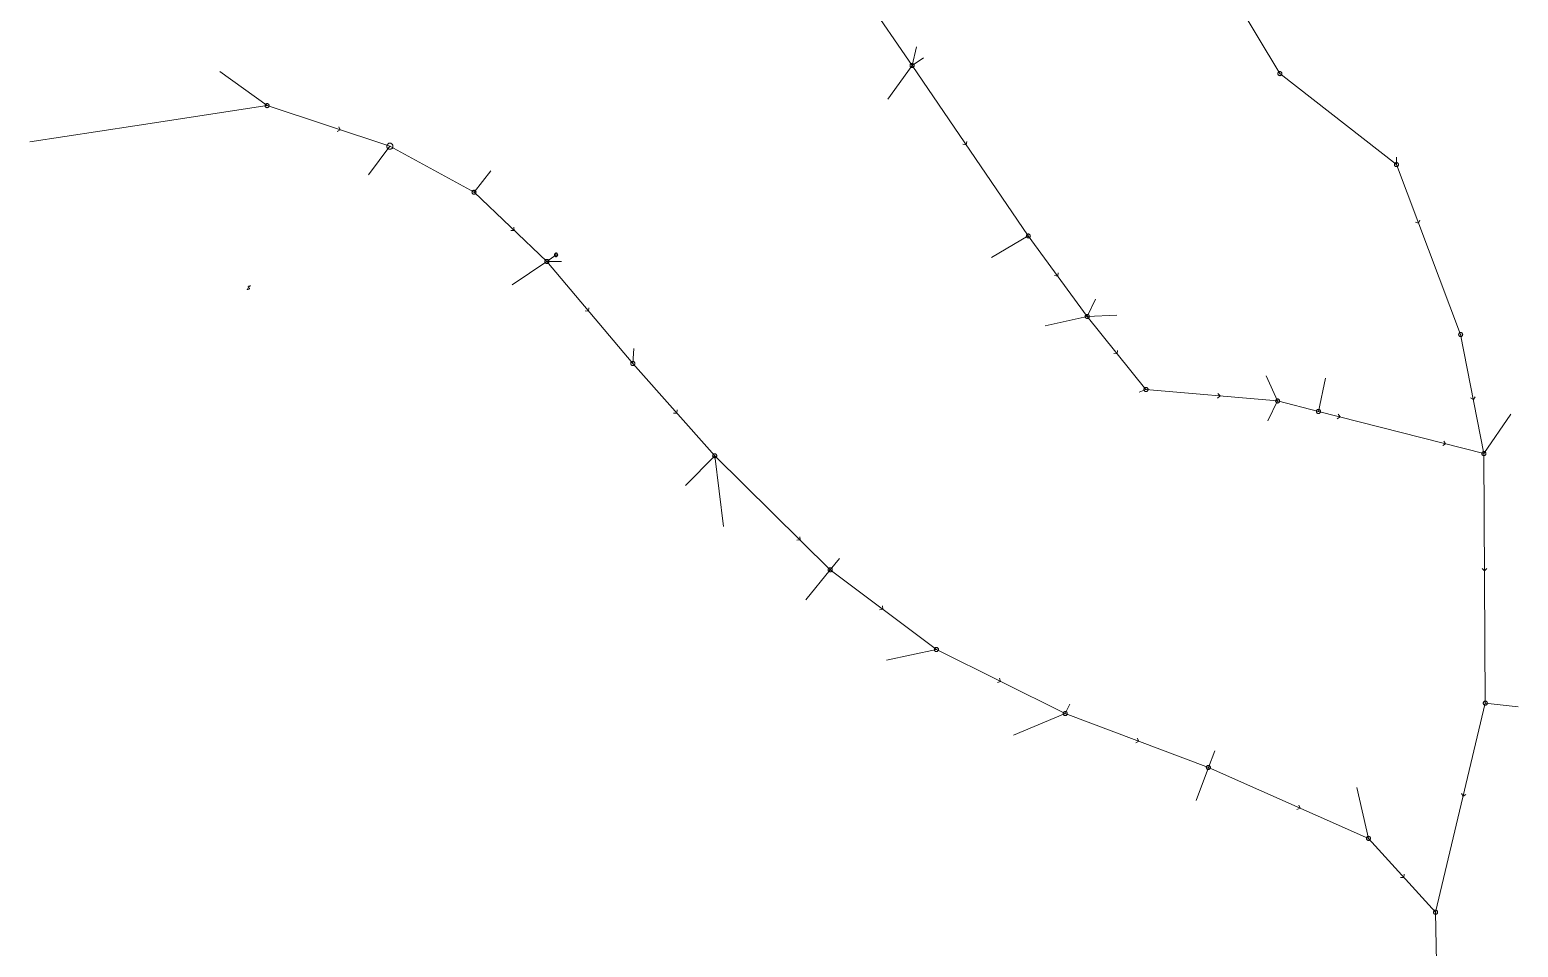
# Model space of a CAD drawing. Header units: metres. Extents: x 25504150 to 25508618, y 6694193 to 6702753.
# Drawn here: x 25504955.2 to 25505291.6, y 6699956.9 to 6700164.1 of the extents above; entities that cross this region are included whole.
import ezdxf

# ---------------------------------------------------------------- set-up
doc = ezdxf.new("R2010")
doc.units = ezdxf.units.M
for name, pattern in [('Sewer_node', [0]), ('Viemariputket', [0]), ('Viemarivarusteet', [0])]:
    doc.linetypes.add(name, pattern=pattern)
for name, color, linetype, lineweight in [('Sewer_node', 7, 'Sewer_node', 0), ('Viemariputket', 7, 'Viemariputket', 0), ('Viemarivarusteet', 7, 'Viemarivarusteet', 0)]:
    doc.layers.add(name, color=color, linetype=linetype, lineweight=lineweight)

msp = doc.modelspace()

# ---------------------------------------------------------------- linework, layer by layer
at = {"layer": 'Sewer_node', "color": 46, "linetype": 'Continuous', "true_color": 0x7f5f00, "flags": 128}
for points, elevation in [([(25505155.04, 6700156.08), (25505155.03, 6700156.15), (25505155.02, 6700156.22), (25505154.99, 6700156.29), (25505154.95, 6700156.35), (25505154.91, 6700156.41), (25505154.85, 6700156.45), (25505154.79, 6700156.49), (25505154.72, 6700156.52), (25505154.65, 6700156.53), (25505154.58, 6700156.54), (25505154.51, 6700156.53), (25505154.44, 6700156.52), (25505154.37, 6700156.49), (25505154.31, 6700156.45), (25505154.25, 6700156.41), (25505154.21, 6700156.35), (25505154.17, 6700156.29), (25505154.14, 6700156.22), (25505154.13, 6700156.15), (25505154.12, 6700156.08), (25505154.13, 6700156.01), (25505154.14, 6700155.94), (25505154.17, 6700155.87), (25505154.21, 6700155.81), (25505154.25, 6700155.75), (25505154.31, 6700155.71), (25505154.37, 6700155.67), (25505154.44, 6700155.64), (25505154.51, 6700155.63), (25505154.58, 6700155.62), (25505154.65, 6700155.63), (25505154.72, 6700155.64), (25505154.79, 6700155.67), (25505154.85, 6700155.71), (25505154.91, 6700155.75), (25505154.95, 6700155.81), (25505154.99, 6700155.87), (25505155.02, 6700155.94), (25505155.03, 6700156.01)], 55.94), ([(25505238.16, 6700154.24), (25505238.15, 6700154.31), (25505238.14, 6700154.38), (25505238.11, 6700154.45), (25505238.07, 6700154.51), (25505238.03, 6700154.57), (25505237.97, 6700154.61), (25505237.91, 6700154.65), (25505237.84, 6700154.68), (25505237.77, 6700154.69), (25505237.7, 6700154.7), (25505237.63, 6700154.69), (25505237.56, 6700154.68), (25505237.49, 6700154.65), (25505237.43, 6700154.61), (25505237.37, 6700154.57), (25505237.33, 6700154.51), (25505237.29, 6700154.45), (25505237.26, 6700154.38), (25505237.25, 6700154.31), (25505237.24, 6700154.24), (25505237.25, 6700154.17), (25505237.26, 6700154.1), (25505237.29, 6700154.03), (25505237.33, 6700153.97), (25505237.37, 6700153.91), (25505237.43, 6700153.87), (25505237.49, 6700153.83), (25505237.56, 6700153.8), (25505237.63, 6700153.79), (25505237.7, 6700153.78), (25505237.77, 6700153.79), (25505237.84, 6700153.8), (25505237.91, 6700153.83), (25505237.97, 6700153.87), (25505238.03, 6700153.91), (25505238.07, 6700153.97), (25505238.11, 6700154.03), (25505238.14, 6700154.1), (25505238.15, 6700154.17)], 53.1), ([(25505009.28, 6700147.01), (25505009.27, 6700147.08), (25505009.26, 6700147.15), (25505009.23, 6700147.22), (25505009.19, 6700147.28), (25505009.15, 6700147.34), (25505009.09, 6700147.38), (25505009.03, 6700147.42), (25505008.96, 6700147.45), (25505008.89, 6700147.46), (25505008.82, 6700147.47), (25505008.75, 6700147.46), (25505008.68, 6700147.45), (25505008.61, 6700147.42), (25505008.55, 6700147.38), (25505008.49, 6700147.34), (25505008.45, 6700147.28), (25505008.41, 6700147.22), (25505008.38, 6700147.15), (25505008.37, 6700147.08), (25505008.36, 6700147.01), (25505008.37, 6700146.94), (25505008.38, 6700146.87), (25505008.41, 6700146.8), (25505008.45, 6700146.74), (25505008.49, 6700146.68), (25505008.55, 6700146.64), (25505008.61, 6700146.6), (25505008.68, 6700146.57), (25505008.75, 6700146.56), (25505008.82, 6700146.55), (25505008.89, 6700146.56), (25505008.96, 6700146.57), (25505009.03, 6700146.6), (25505009.09, 6700146.64), (25505009.15, 6700146.68), (25505009.19, 6700146.74), (25505009.23, 6700146.8), (25505009.26, 6700146.87), (25505009.27, 6700146.94)], 55.61), ([(25505037.25, 6700137.85), (25505037.24, 6700137.96), (25505037.22, 6700138.07), (25505037.17, 6700138.17), (25505037.12, 6700138.26), (25505037.04, 6700138.34), (25505036.96, 6700138.42), (25505036.87, 6700138.47), (25505036.77, 6700138.52), (25505036.66, 6700138.54), (25505036.55, 6700138.55), (25505036.44, 6700138.54), (25505036.33, 6700138.52), (25505036.23, 6700138.47), (25505036.14, 6700138.42), (25505036.06, 6700138.34), (25505035.98, 6700138.26), (25505035.93, 6700138.17), (25505035.88, 6700138.07), (25505035.86, 6700137.96), (25505035.85, 6700137.85), (25505035.86, 6700137.74), (25505035.88, 6700137.63), (25505035.93, 6700137.53), (25505035.98, 6700137.44), (25505036.06, 6700137.36), (25505036.14, 6700137.28), (25505036.23, 6700137.23), (25505036.33, 6700137.18), (25505036.44, 6700137.16), (25505036.55, 6700137.15), (25505036.66, 6700137.16), (25505036.77, 6700137.18), (25505036.87, 6700137.23), (25505036.96, 6700137.28), (25505037.04, 6700137.36), (25505037.12, 6700137.44), (25505037.17, 6700137.53), (25505037.22, 6700137.63), (25505037.24, 6700137.74)], 55.61), ([(25505264.48, 6700133.69), (25505264.47, 6700133.76), (25505264.46, 6700133.83), (25505264.43, 6700133.9), (25505264.39, 6700133.96), (25505264.35, 6700134.02), (25505264.29, 6700134.06), (25505264.23, 6700134.1), (25505264.16, 6700134.13), (25505264.09, 6700134.14), (25505264.02, 6700134.15), (25505263.95, 6700134.14), (25505263.88, 6700134.13), (25505263.81, 6700134.1), (25505263.75, 6700134.06), (25505263.69, 6700134.02), (25505263.65, 6700133.96), (25505263.61, 6700133.9), (25505263.58, 6700133.83), (25505263.57, 6700133.76), (25505263.56, 6700133.69), (25505263.57, 6700133.62), (25505263.58, 6700133.55), (25505263.61, 6700133.48), (25505263.65, 6700133.42), (25505263.69, 6700133.36), (25505263.75, 6700133.32), (25505263.81, 6700133.28), (25505263.88, 6700133.25), (25505263.95, 6700133.24), (25505264.02, 6700133.23), (25505264.09, 6700133.24), (25505264.16, 6700133.25), (25505264.23, 6700133.28), (25505264.29, 6700133.32), (25505264.35, 6700133.36), (25505264.39, 6700133.42), (25505264.43, 6700133.48), (25505264.46, 6700133.55), (25505264.47, 6700133.62)], 51.54), ([(25505056.03, 6700127.44), (25505056.02, 6700127.51), (25505056.01, 6700127.58), (25505055.98, 6700127.65), (25505055.94, 6700127.71), (25505055.9, 6700127.77), (25505055.84, 6700127.81), (25505055.78, 6700127.85), (25505055.71, 6700127.88), (25505055.64, 6700127.89), (25505055.57, 6700127.9), (25505055.5, 6700127.89), (25505055.43, 6700127.88), (25505055.36, 6700127.85), (25505055.3, 6700127.81), (25505055.24, 6700127.77), (25505055.2, 6700127.71), (25505055.16, 6700127.65), (25505055.13, 6700127.58), (25505055.12, 6700127.51), (25505055.11, 6700127.44), (25505055.12, 6700127.37), (25505055.13, 6700127.3), (25505055.16, 6700127.23), (25505055.2, 6700127.17), (25505055.24, 6700127.11), (25505055.3, 6700127.07), (25505055.36, 6700127.03), (25505055.43, 6700127), (25505055.5, 6700126.99), (25505055.57, 6700126.98), (25505055.64, 6700126.99), (25505055.71, 6700127), (25505055.78, 6700127.03), (25505055.84, 6700127.07), (25505055.9, 6700127.11), (25505055.94, 6700127.17), (25505055.98, 6700127.23), (25505056.01, 6700127.3), (25505056.02, 6700127.37)], 55.52), ([(25505181.3, 6700117.57), (25505181.29, 6700117.64), (25505181.28, 6700117.71), (25505181.25, 6700117.78), (25505181.21, 6700117.84), (25505181.17, 6700117.9), (25505181.11, 6700117.94), (25505181.05, 6700117.98), (25505180.98, 6700118.01), (25505180.91, 6700118.02), (25505180.84, 6700118.03), (25505180.77, 6700118.02), (25505180.7, 6700118.01), (25505180.63, 6700117.98), (25505180.57, 6700117.94), (25505180.51, 6700117.9), (25505180.47, 6700117.84), (25505180.43, 6700117.78), (25505180.4, 6700117.71), (25505180.39, 6700117.64), (25505180.38, 6700117.57), (25505180.39, 6700117.5), (25505180.4, 6700117.43), (25505180.43, 6700117.36), (25505180.47, 6700117.3), (25505180.51, 6700117.24), (25505180.57, 6700117.2), (25505180.63, 6700117.16), (25505180.7, 6700117.13), (25505180.77, 6700117.12), (25505180.84, 6700117.11), (25505180.91, 6700117.12), (25505180.98, 6700117.13), (25505181.05, 6700117.16), (25505181.11, 6700117.2), (25505181.17, 6700117.24), (25505181.21, 6700117.3), (25505181.25, 6700117.36), (25505181.28, 6700117.43), (25505181.29, 6700117.5)], 54.6), ([(25505072.49, 6700111.82), (25505072.48, 6700111.89), (25505072.47, 6700111.96), (25505072.44, 6700112.03), (25505072.4, 6700112.09), (25505072.36, 6700112.15), (25505072.3, 6700112.19), (25505072.24, 6700112.23), (25505072.17, 6700112.26), (25505072.1, 6700112.27), (25505072.03, 6700112.28), (25505071.96, 6700112.27), (25505071.89, 6700112.26), (25505071.82, 6700112.23), (25505071.76, 6700112.19), (25505071.7, 6700112.15), (25505071.66, 6700112.09), (25505071.62, 6700112.03), (25505071.59, 6700111.96), (25505071.58, 6700111.89), (25505071.57, 6700111.82), (25505071.58, 6700111.75), (25505071.59, 6700111.68), (25505071.62, 6700111.61), (25505071.66, 6700111.55), (25505071.7, 6700111.49), (25505071.76, 6700111.45), (25505071.82, 6700111.41), (25505071.89, 6700111.38), (25505071.96, 6700111.37), (25505072.03, 6700111.36), (25505072.1, 6700111.37), (25505072.17, 6700111.38), (25505072.24, 6700111.41), (25505072.3, 6700111.45), (25505072.36, 6700111.49), (25505072.4, 6700111.55), (25505072.44, 6700111.61), (25505072.47, 6700111.68), (25505072.48, 6700111.75)], 55.48), ([(25505194.62, 6700099.39), (25505194.61, 6700099.46), (25505194.6, 6700099.53), (25505194.57, 6700099.6), (25505194.53, 6700099.66), (25505194.49, 6700099.72), (25505194.43, 6700099.76), (25505194.37, 6700099.8), (25505194.3, 6700099.83), (25505194.23, 6700099.84), (25505194.16, 6700099.85), (25505194.09, 6700099.84), (25505194.02, 6700099.83), (25505193.95, 6700099.8), (25505193.89, 6700099.76), (25505193.83, 6700099.72), (25505193.79, 6700099.66), (25505193.75, 6700099.6), (25505193.72, 6700099.53), (25505193.71, 6700099.46), (25505193.7, 6700099.39), (25505193.71, 6700099.32), (25505193.72, 6700099.25), (25505193.75, 6700099.18), (25505193.79, 6700099.12), (25505193.83, 6700099.06), (25505193.89, 6700099.02), (25505193.95, 6700098.98), (25505194.02, 6700098.95), (25505194.09, 6700098.94), (25505194.16, 6700098.93), (25505194.23, 6700098.94), (25505194.3, 6700098.95), (25505194.37, 6700098.98), (25505194.43, 6700099.02), (25505194.49, 6700099.06), (25505194.53, 6700099.12), (25505194.57, 6700099.18), (25505194.6, 6700099.25), (25505194.61, 6700099.32)], 53.62), ([(25505279, 6700095.3), (25505278.99, 6700095.37), (25505278.98, 6700095.44), (25505278.95, 6700095.51), (25505278.91, 6700095.57), (25505278.87, 6700095.63), (25505278.81, 6700095.67), (25505278.75, 6700095.71), (25505278.68, 6700095.74), (25505278.61, 6700095.75), (25505278.54, 6700095.76), (25505278.47, 6700095.75), (25505278.4, 6700095.74), (25505278.33, 6700095.71), (25505278.27, 6700095.67), (25505278.21, 6700095.63), (25505278.17, 6700095.57), (25505278.13, 6700095.51), (25505278.1, 6700095.44), (25505278.09, 6700095.37), (25505278.08, 6700095.3), (25505278.09, 6700095.23), (25505278.1, 6700095.16), (25505278.13, 6700095.09), (25505278.17, 6700095.03), (25505278.21, 6700094.97), (25505278.27, 6700094.93), (25505278.33, 6700094.89), (25505278.4, 6700094.86), (25505278.47, 6700094.85), (25505278.54, 6700094.84), (25505278.61, 6700094.85), (25505278.68, 6700094.86), (25505278.75, 6700094.89), (25505278.81, 6700094.93), (25505278.87, 6700094.97), (25505278.91, 6700095.03), (25505278.95, 6700095.09), (25505278.98, 6700095.16), (25505278.99, 6700095.23)], 49.4), ([(25505091.91, 6700088.78), (25505091.9, 6700088.85), (25505091.89, 6700088.92), (25505091.86, 6700088.99), (25505091.82, 6700089.05), (25505091.78, 6700089.11), (25505091.72, 6700089.15), (25505091.66, 6700089.19), (25505091.59, 6700089.22), (25505091.52, 6700089.23), (25505091.45, 6700089.24), (25505091.38, 6700089.23), (25505091.31, 6700089.22), (25505091.24, 6700089.19), (25505091.18, 6700089.15), (25505091.12, 6700089.11), (25505091.08, 6700089.05), (25505091.04, 6700088.99), (25505091.01, 6700088.92), (25505091, 6700088.85), (25505090.99, 6700088.78), (25505091, 6700088.71), (25505091.01, 6700088.64), (25505091.04, 6700088.57), (25505091.08, 6700088.51), (25505091.12, 6700088.45), (25505091.18, 6700088.41), (25505091.24, 6700088.37), (25505091.31, 6700088.34), (25505091.38, 6700088.33), (25505091.45, 6700088.32), (25505091.52, 6700088.33), (25505091.59, 6700088.34), (25505091.66, 6700088.37), (25505091.72, 6700088.41), (25505091.78, 6700088.45), (25505091.82, 6700088.51), (25505091.86, 6700088.57), (25505091.89, 6700088.64), (25505091.9, 6700088.71)], 55.69), ([(25505207.9, 6700082.9), (25505207.89, 6700082.97), (25505207.88, 6700083.05), (25505207.85, 6700083.11), (25505207.81, 6700083.18), (25505207.76, 6700083.23), (25505207.71, 6700083.28), (25505207.64, 6700083.32), (25505207.58, 6700083.35), (25505207.5, 6700083.36), (25505207.43, 6700083.37), (25505207.36, 6700083.36), (25505207.28, 6700083.35), (25505207.22, 6700083.32), (25505207.15, 6700083.28), (25505207.1, 6700083.23), (25505207.05, 6700083.18), (25505207.01, 6700083.11), (25505206.98, 6700083.05), (25505206.97, 6700082.97), (25505206.96, 6700082.9), (25505206.97, 6700082.83), (25505206.98, 6700082.75), (25505207.01, 6700082.69), (25505207.05, 6700082.62), (25505207.1, 6700082.57), (25505207.15, 6700082.52), (25505207.22, 6700082.48), (25505207.28, 6700082.45), (25505207.36, 6700082.44), (25505207.43, 6700082.43), (25505207.5, 6700082.44), (25505207.58, 6700082.45), (25505207.64, 6700082.48), (25505207.71, 6700082.52), (25505207.76, 6700082.57), (25505207.81, 6700082.62), (25505207.85, 6700082.69), (25505207.88, 6700082.75), (25505207.89, 6700082.83)], 52.51), ([(25505237.64, 6700080.3), (25505237.63, 6700080.37), (25505237.62, 6700080.44), (25505237.59, 6700080.51), (25505237.55, 6700080.57), (25505237.51, 6700080.63), (25505237.45, 6700080.67), (25505237.39, 6700080.71), (25505237.32, 6700080.74), (25505237.25, 6700080.75), (25505237.18, 6700080.76), (25505237.11, 6700080.75), (25505237.04, 6700080.74), (25505236.97, 6700080.71), (25505236.91, 6700080.67), (25505236.85, 6700080.63), (25505236.81, 6700080.57), (25505236.77, 6700080.51), (25505236.74, 6700080.44), (25505236.73, 6700080.37), (25505236.72, 6700080.3), (25505236.73, 6700080.23), (25505236.74, 6700080.16), (25505236.77, 6700080.09), (25505236.81, 6700080.03), (25505236.85, 6700079.97), (25505236.91, 6700079.93), (25505236.97, 6700079.89), (25505237.04, 6700079.86), (25505237.11, 6700079.85), (25505237.18, 6700079.84), (25505237.25, 6700079.85), (25505237.32, 6700079.86), (25505237.39, 6700079.89), (25505237.45, 6700079.93), (25505237.51, 6700079.97), (25505237.55, 6700080.03), (25505237.59, 6700080.09), (25505237.62, 6700080.16), (25505237.63, 6700080.23)], 50.17), ([(25505110.42, 6700067.93), (25505110.41, 6700068), (25505110.4, 6700068.07), (25505110.37, 6700068.14), (25505110.33, 6700068.2), (25505110.29, 6700068.26), (25505110.23, 6700068.3), (25505110.17, 6700068.34), (25505110.1, 6700068.37), (25505110.03, 6700068.38), (25505109.96, 6700068.39), (25505109.89, 6700068.38), (25505109.82, 6700068.37), (25505109.75, 6700068.34), (25505109.69, 6700068.3), (25505109.63, 6700068.26), (25505109.59, 6700068.2), (25505109.55, 6700068.14), (25505109.52, 6700068.07), (25505109.51, 6700068), (25505109.5, 6700067.93), (25505109.51, 6700067.86), (25505109.52, 6700067.79), (25505109.55, 6700067.72), (25505109.59, 6700067.66), (25505109.63, 6700067.6), (25505109.69, 6700067.56), (25505109.75, 6700067.52), (25505109.82, 6700067.49), (25505109.89, 6700067.48), (25505109.96, 6700067.47), (25505110.03, 6700067.48), (25505110.1, 6700067.49), (25505110.17, 6700067.52), (25505110.23, 6700067.56), (25505110.29, 6700067.6), (25505110.33, 6700067.66), (25505110.37, 6700067.72), (25505110.4, 6700067.79), (25505110.41, 6700067.86)], 55.56), ([(25505284.25, 6700068.41), (25505284.24, 6700068.48), (25505284.23, 6700068.55), (25505284.2, 6700068.62), (25505284.16, 6700068.68), (25505284.12, 6700068.74), (25505284.06, 6700068.78), (25505284, 6700068.82), (25505283.93, 6700068.85), (25505283.86, 6700068.86), (25505283.79, 6700068.87), (25505283.72, 6700068.86), (25505283.65, 6700068.85), (25505283.58, 6700068.82), (25505283.52, 6700068.78), (25505283.46, 6700068.74), (25505283.42, 6700068.68), (25505283.38, 6700068.62), (25505283.35, 6700068.55), (25505283.34, 6700068.48), (25505283.33, 6700068.41), (25505283.34, 6700068.34), (25505283.35, 6700068.27), (25505283.38, 6700068.2), (25505283.42, 6700068.14), (25505283.46, 6700068.08), (25505283.52, 6700068.04), (25505283.58, 6700068), (25505283.65, 6700067.97), (25505283.72, 6700067.96), (25505283.79, 6700067.95), (25505283.86, 6700067.96), (25505283.93, 6700067.97), (25505284, 6700068), (25505284.06, 6700068.04), (25505284.12, 6700068.08), (25505284.16, 6700068.14), (25505284.2, 6700068.2), (25505284.23, 6700068.27), (25505284.24, 6700068.34)], 48.81), ([(25505136.54, 6700042.18), (25505136.53, 6700042.25), (25505136.52, 6700042.32), (25505136.49, 6700042.39), (25505136.45, 6700042.45), (25505136.41, 6700042.51), (25505136.35, 6700042.55), (25505136.29, 6700042.59), (25505136.22, 6700042.62), (25505136.15, 6700042.63), (25505136.08, 6700042.64), (25505136.01, 6700042.63), (25505135.94, 6700042.62), (25505135.87, 6700042.59), (25505135.81, 6700042.55), (25505135.75, 6700042.51), (25505135.71, 6700042.45), (25505135.67, 6700042.39), (25505135.64, 6700042.32), (25505135.63, 6700042.25), (25505135.62, 6700042.18), (25505135.63, 6700042.11), (25505135.64, 6700042.04), (25505135.67, 6700041.97), (25505135.71, 6700041.91), (25505135.75, 6700041.85), (25505135.81, 6700041.81), (25505135.87, 6700041.77), (25505135.94, 6700041.74), (25505136.01, 6700041.73), (25505136.08, 6700041.72), (25505136.15, 6700041.73), (25505136.22, 6700041.74), (25505136.29, 6700041.77), (25505136.35, 6700041.81), (25505136.41, 6700041.85), (25505136.45, 6700041.91), (25505136.49, 6700041.97), (25505136.52, 6700042.04), (25505136.53, 6700042.11)], 54.37), ([(25505160.54, 6700024.17), (25505160.53, 6700024.24), (25505160.52, 6700024.32), (25505160.49, 6700024.38), (25505160.45, 6700024.45), (25505160.4, 6700024.5), (25505160.35, 6700024.55), (25505160.28, 6700024.59), (25505160.22, 6700024.62), (25505160.14, 6700024.63), (25505160.07, 6700024.64), (25505160, 6700024.63), (25505159.92, 6700024.62), (25505159.86, 6700024.59), (25505159.79, 6700024.55), (25505159.74, 6700024.5), (25505159.69, 6700024.45), (25505159.65, 6700024.38), (25505159.62, 6700024.32), (25505159.61, 6700024.24), (25505159.6, 6700024.17), (25505159.61, 6700024.1), (25505159.62, 6700024.02), (25505159.65, 6700023.96), (25505159.69, 6700023.89), (25505159.74, 6700023.84), (25505159.79, 6700023.79), (25505159.86, 6700023.75), (25505159.92, 6700023.72), (25505160, 6700023.71), (25505160.07, 6700023.7), (25505160.14, 6700023.71), (25505160.22, 6700023.72), (25505160.28, 6700023.75), (25505160.35, 6700023.79), (25505160.4, 6700023.84), (25505160.45, 6700023.89), (25505160.49, 6700023.96), (25505160.52, 6700024.02), (25505160.53, 6700024.1)], 52.45), ([(25505189.65, 6700009.7), (25505189.64, 6700009.77), (25505189.63, 6700009.84), (25505189.6, 6700009.91), (25505189.56, 6700009.97), (25505189.52, 6700010.03), (25505189.46, 6700010.07), (25505189.4, 6700010.11), (25505189.33, 6700010.14), (25505189.26, 6700010.15), (25505189.19, 6700010.16), (25505189.12, 6700010.15), (25505189.05, 6700010.14), (25505188.98, 6700010.11), (25505188.92, 6700010.07), (25505188.86, 6700010.03), (25505188.82, 6700009.97), (25505188.78, 6700009.91), (25505188.75, 6700009.84), (25505188.74, 6700009.77), (25505188.73, 6700009.7), (25505188.74, 6700009.63), (25505188.75, 6700009.56), (25505188.78, 6700009.49), (25505188.82, 6700009.43), (25505188.86, 6700009.37), (25505188.92, 6700009.33), (25505188.98, 6700009.29), (25505189.05, 6700009.26), (25505189.12, 6700009.25), (25505189.19, 6700009.24), (25505189.26, 6700009.25), (25505189.33, 6700009.26), (25505189.4, 6700009.29), (25505189.46, 6700009.33), (25505189.52, 6700009.37), (25505189.56, 6700009.43), (25505189.6, 6700009.49), (25505189.63, 6700009.56), (25505189.64, 6700009.63)], 50.53), ([(25505284.57, 6700012.05), (25505284.56, 6700012.12), (25505284.55, 6700012.19), (25505284.52, 6700012.26), (25505284.48, 6700012.32), (25505284.44, 6700012.38), (25505284.38, 6700012.42), (25505284.32, 6700012.46), (25505284.25, 6700012.49), (25505284.18, 6700012.5), (25505284.11, 6700012.51), (25505284.04, 6700012.5), (25505283.97, 6700012.49), (25505283.9, 6700012.46), (25505283.84, 6700012.42), (25505283.78, 6700012.38), (25505283.74, 6700012.32), (25505283.7, 6700012.26), (25505283.67, 6700012.19), (25505283.66, 6700012.12), (25505283.65, 6700012.05), (25505283.66, 6700011.98), (25505283.67, 6700011.91), (25505283.7, 6700011.84), (25505283.74, 6700011.78), (25505283.78, 6700011.72), (25505283.84, 6700011.68), (25505283.9, 6700011.64), (25505283.97, 6700011.61), (25505284.04, 6700011.6), (25505284.11, 6700011.59), (25505284.18, 6700011.6), (25505284.25, 6700011.61), (25505284.32, 6700011.64), (25505284.38, 6700011.68), (25505284.44, 6700011.72), (25505284.48, 6700011.78), (25505284.52, 6700011.84), (25505284.55, 6700011.91), (25505284.56, 6700011.98)], 48.16), ([(25505221.98, 6699997.53), (25505221.97, 6699997.6), (25505221.96, 6699997.67), (25505221.93, 6699997.74), (25505221.89, 6699997.8), (25505221.85, 6699997.86), (25505221.79, 6699997.9), (25505221.73, 6699997.94), (25505221.66, 6699997.97), (25505221.59, 6699997.98), (25505221.52, 6699997.99), (25505221.45, 6699997.98), (25505221.38, 6699997.97), (25505221.31, 6699997.94), (25505221.25, 6699997.9), (25505221.19, 6699997.86), (25505221.15, 6699997.8), (25505221.11, 6699997.74), (25505221.08, 6699997.67), (25505221.07, 6699997.6), (25505221.06, 6699997.53), (25505221.07, 6699997.46), (25505221.08, 6699997.39), (25505221.11, 6699997.32), (25505221.15, 6699997.26), (25505221.19, 6699997.2), (25505221.25, 6699997.16), (25505221.31, 6699997.12), (25505221.38, 6699997.09), (25505221.45, 6699997.08), (25505221.52, 6699997.07), (25505221.59, 6699997.08), (25505221.66, 6699997.09), (25505221.73, 6699997.12), (25505221.79, 6699997.16), (25505221.85, 6699997.2), (25505221.89, 6699997.26), (25505221.93, 6699997.32), (25505221.96, 6699997.39), (25505221.97, 6699997.46)], 48.7), ([(25505258.16, 6699981.51), (25505258.15, 6699981.58), (25505258.14, 6699981.65), (25505258.11, 6699981.72), (25505258.07, 6699981.78), (25505258.03, 6699981.84), (25505257.97, 6699981.88), (25505257.91, 6699981.92), (25505257.84, 6699981.95), (25505257.77, 6699981.96), (25505257.7, 6699981.97), (25505257.63, 6699981.96), (25505257.56, 6699981.95), (25505257.49, 6699981.92), (25505257.43, 6699981.88), (25505257.37, 6699981.84), (25505257.33, 6699981.78), (25505257.29, 6699981.72), (25505257.26, 6699981.65), (25505257.25, 6699981.58), (25505257.24, 6699981.51), (25505257.25, 6699981.44), (25505257.26, 6699981.37), (25505257.29, 6699981.3), (25505257.33, 6699981.24), (25505257.37, 6699981.18), (25505257.43, 6699981.14), (25505257.49, 6699981.1), (25505257.56, 6699981.07), (25505257.63, 6699981.06), (25505257.7, 6699981.05), (25505257.77, 6699981.06), (25505257.84, 6699981.07), (25505257.91, 6699981.1), (25505257.97, 6699981.14), (25505258.03, 6699981.18), (25505258.07, 6699981.24), (25505258.11, 6699981.3), (25505258.14, 6699981.37), (25505258.15, 6699981.44)], 47.53), ([(25505273.33, 6699964.81), (25505273.32, 6699964.88), (25505273.31, 6699964.95), (25505273.28, 6699965.02), (25505273.24, 6699965.08), (25505273.2, 6699965.14), (25505273.14, 6699965.18), (25505273.08, 6699965.22), (25505273.01, 6699965.25), (25505272.94, 6699965.26), (25505272.87, 6699965.27), (25505272.8, 6699965.26), (25505272.73, 6699965.25), (25505272.66, 6699965.22), (25505272.6, 6699965.18), (25505272.54, 6699965.14), (25505272.5, 6699965.08), (25505272.46, 6699965.02), (25505272.43, 6699964.95), (25505272.42, 6699964.88), (25505272.41, 6699964.81), (25505272.42, 6699964.74), (25505272.43, 6699964.67), (25505272.46, 6699964.6), (25505272.5, 6699964.54), (25505272.54, 6699964.48), (25505272.6, 6699964.44), (25505272.66, 6699964.4), (25505272.73, 6699964.37), (25505272.8, 6699964.36), (25505272.87, 6699964.35), (25505272.94, 6699964.36), (25505273.01, 6699964.37), (25505273.08, 6699964.4), (25505273.14, 6699964.44), (25505273.2, 6699964.48), (25505273.24, 6699964.54), (25505273.28, 6699964.6), (25505273.31, 6699964.67), (25505273.32, 6699964.74)], 47.21)]:
    msp.add_lwpolyline(points, close=True, dxfattribs=dict(at, elevation=elevation))
for points in [[(25505024.68, 6700141.2), (25505025.35, 6700141.55), (25505025, 6700142.21)], [(25505166.06, 6700138.29), (25505166.8, 6700138.16), (25505166.94, 6700138.89)], [(25505268.34, 6700120.72), (25505269.04, 6700120.43), (25505269.33, 6700121.11)], [(25505063.89, 6700118.8), (25505064.63, 6700118.84), (25505064.6, 6700119.58)], [(25505186.72, 6700108.63), (25505187.47, 6700108.52), (25505187.58, 6700109.26)], [(25505004.41, 6700105.41), (25505004.39, 6700105.42), (25505004.38, 6700105.42), (25505004.37, 6700105.43), (25505004.37, 6700105.44), (25505004.36, 6700105.45), (25505004.36, 6700105.46), (25505004.35, 6700105.47), (25505004.35, 6700105.48), (25505004.34, 6700105.49), (25505004.34, 6700105.5), (25505004.34, 6700105.51), (25505004.34, 6700105.52), (25505004.34, 6700105.53), (25505004.34, 6700105.54), (25505004.35, 6700105.55), (25505004.35, 6700105.55), (25505004.36, 6700105.56), (25505004.36, 6700105.57), (25505004.37, 6700105.58), (25505004.38, 6700105.58), (25505004.38, 6700105.59), (25505004.39, 6700105.59), (25505004.4, 6700105.6), (25505004.41, 6700105.6), (25505004.42, 6700105.61), (25505004.43, 6700105.61), (25505004.44, 6700105.61), (25505004.45, 6700105.61), (25505004.46, 6700105.61), (25505004.48, 6700105.61), (25505004.5, 6700105.6)], [(25505004.52, 6700105.59), (25505004.54, 6700105.58), (25505004.55, 6700105.58), (25505004.57, 6700105.57), (25505004.59, 6700105.57), (25505004.61, 6700105.56), (25505004.63, 6700105.56), (25505004.64, 6700105.56), (25505004.66, 6700105.56), (25505004.68, 6700105.56), (25505004.7, 6700105.57), (25505004.71, 6700105.57), (25505004.73, 6700105.58), (25505004.74, 6700105.59), (25505004.75, 6700105.6), (25505004.77, 6700105.61), (25505004.78, 6700105.62), (25505004.79, 6700105.63), (25505004.79, 6700105.64), (25505004.8, 6700105.66), (25505004.8, 6700105.67), (25505004.81, 6700105.69), (25505004.81, 6700105.7), (25505004.81, 6700105.72), (25505004.81, 6700105.73), (25505004.8, 6700105.75), (25505004.8, 6700105.77), (25505004.79, 6700105.78), (25505004.79, 6700105.8), (25505004.78, 6700105.81), (25505004.77, 6700105.83), (25505004.76, 6700105.84), (25505004.74, 6700105.85), (25505004.73, 6700105.87), (25505004.71, 6700105.88), (25505004.7, 6700105.89), (25505004.68, 6700105.9)], [(25505004.68, 6700105.9), (25505004.66, 6700105.91), (25505004.65, 6700105.92), (25505004.63, 6700105.93), (25505004.62, 6700105.94), (25505004.6, 6700105.95), (25505004.59, 6700105.96), (25505004.58, 6700105.98), (25505004.56, 6700105.99), (25505004.56, 6700106), (25505004.55, 6700106.02), (25505004.54, 6700106.03), (25505004.54, 6700106.05), (25505004.53, 6700106.06), (25505004.53, 6700106.08), (25505004.53, 6700106.09), (25505004.53, 6700106.11), (25505004.54, 6700106.12), (25505004.54, 6700106.14), (25505004.55, 6700106.15), (25505004.55, 6700106.16), (25505004.56, 6700106.17), (25505004.57, 6700106.18), (25505004.59, 6700106.19), (25505004.6, 6700106.2), (25505004.61, 6700106.21), (25505004.63, 6700106.21), (25505004.65, 6700106.22), (25505004.66, 6700106.22), (25505004.68, 6700106.22), (25505004.7, 6700106.22), (25505004.72, 6700106.22), (25505004.74, 6700106.22), (25505004.75, 6700106.22), (25505004.77, 6700106.21), (25505004.79, 6700106.21), (25505004.81, 6700106.2)], [(25505004.84, 6700106.19), (25505004.86, 6700106.18), (25505004.88, 6700106.18), (25505004.89, 6700106.18), (25505004.9, 6700106.18), (25505004.91, 6700106.18), (25505004.92, 6700106.18), (25505004.93, 6700106.19), (25505004.94, 6700106.19), (25505004.94, 6700106.2), (25505004.95, 6700106.2), (25505004.96, 6700106.21), (25505004.96, 6700106.21), (25505004.97, 6700106.22), (25505004.97, 6700106.23), (25505004.98, 6700106.23), (25505004.98, 6700106.24), (25505004.98, 6700106.25), (25505004.98, 6700106.26), (25505004.98, 6700106.27), (25505004.98, 6700106.28), (25505004.98, 6700106.29), (25505004.98, 6700106.3), (25505004.97, 6700106.31), (25505004.97, 6700106.32), (25505004.96, 6700106.32), (25505004.95, 6700106.33), (25505004.95, 6700106.34), (25505004.94, 6700106.35), (25505004.93, 6700106.36), (25505004.92, 6700106.36), (25505004.91, 6700106.38)], [(25505080.72, 6700100.66), (25505081.47, 6700100.62), (25505081.52, 6700101.36)], [(25505200.19, 6700091.04), (25505200.94, 6700090.97), (25505201.02, 6700091.71)], [(25505223.6, 6700080.94), (25505224.16, 6700081.43), (25505223.69, 6700082)], [(25505280.78, 6700081), (25505281.41, 6700080.6), (25505281.81, 6700081.22)], [(25505100.66, 6700077.58), (25505101.41, 6700077.55), (25505101.45, 6700078.29)], [(25505250.64, 6700076.3), (25505251.28, 6700076.7), (25505250.89, 6700077.33)], [(25505274.51, 6700070.21), (25505275.15, 6700070.61), (25505274.76, 6700071.24)], [(25505128.5, 6700048.89), (25505129.25, 6700048.91), (25505129.23, 6700049.65)], [(25505283.39, 6700042.47), (25505283.94, 6700041.95), (25505284.45, 6700042.49)], [(25505147.22, 6700033.15), (25505147.96, 6700033.26), (25505147.86, 6700034)], [(25505173.85, 6700016.72), (25505174.56, 6700016.97), (25505174.32, 6700017.67)], [(25505205.11, 6700003.12), (25505205.78, 6700003.45), (25505205.47, 6700004.12)], [(25505278.7, 6699991.67), (25505279.11, 6699991.04), (25505279.73, 6699991.44)], [(25505241.55, 6699988.06), (25505242.24, 6699988.35), (25505241.97, 6699989.04)], [(25505264.97, 6699972.69), (25505265.72, 6699972.68), (25505265.74, 6699973.42)]]:
    msp.add_lwpolyline(points, dxfattribs=at)
msp.add_lwpolyline([(25505246.86, 6700077.94), (25505246.85, 6700078.01), (25505246.84, 6700078.08), (25505246.81, 6700078.15), (25505246.77, 6700078.21), (25505246.73, 6700078.27), (25505246.67, 6700078.31), (25505246.61, 6700078.35), (25505246.54, 6700078.38), (25505246.47, 6700078.39), (25505246.4, 6700078.4), (25505246.33, 6700078.39), (25505246.26, 6700078.38), (25505246.19, 6700078.35), (25505246.13, 6700078.31), (25505246.07, 6700078.27), (25505246.03, 6700078.21), (25505245.99, 6700078.15), (25505245.96, 6700078.08), (25505245.95, 6700078.01), (25505245.94, 6700077.94), (25505245.95, 6700077.87), (25505245.96, 6700077.8), (25505245.99, 6700077.73), (25505246.03, 6700077.67), (25505246.07, 6700077.61), (25505246.13, 6700077.57), (25505246.19, 6700077.53), (25505246.26, 6700077.5), (25505246.33, 6700077.49), (25505246.4, 6700077.48), (25505246.47, 6700077.49), (25505246.54, 6700077.5), (25505246.61, 6700077.53), (25505246.67, 6700077.57), (25505246.73, 6700077.61), (25505246.77, 6700077.67), (25505246.81, 6700077.73), (25505246.84, 6700077.8), (25505246.85, 6700077.87)], close=True, dxfattribs=at)
at = {"layer": 'Viemariputket', "color": 1, "linetype": 'Continuous', "lineweight": 15}
for p, q in [((25505154.58, 6700156.08, 53.18), (25505132.84, 6700187.7)), ((25505237.7, 6700154.24), (25505217.99, 6700187.06)), ((25505154.58, 6700156.08, 54.16), (25505155.6, 6700160.26, 51.83)), ((25505154.58, 6700156.08, 53.7), (25505157.17, 6700157.79)), ((25505008.82, 6700147.01), (25504998.14, 6700154.71)), ((25505154.58, 6700156.08, 54.36), (25505149.12, 6700148.46, 54.49)), ((25505180.84, 6700117.57, 52.34), (25505154.58, 6700156.08, 53.16)), ((25505264.02, 6700133.69), (25505237.7, 6700154.24)), ((25505036.55, 6700137.85, 54.07), (25505008.82, 6700147.01)), ((25505036.55, 6700137.85, 54.22), (25505031.76, 6700131.36)), ((25505055.57, 6700127.44), (25505036.55, 6700137.85, 54.06)), ((25505264.02, 6700133.69), (25505264.07, 6700135.4)), ((25505055.57, 6700127.44), (25505059.34, 6700132.29)), ((25505278.54, 6700095.3), (25505264.02, 6700133.69)), ((25505072.03, 6700111.82), (25505055.57, 6700127.44)), ((25505180.84, 6700117.57, 52.65), (25505172.55, 6700112.68, 53.64)), ((25505194.16, 6700099.39, 51.33), (25505180.84, 6700117.57, 52.29)), ((25505072.03, 6700111.82), (25505064.2, 6700106.56)), ((25505072.03, 6700111.82), (25505074.12, 6700113.31)), ((25505072.03, 6700111.82), (25505075.32, 6700111.84)), ((25505091.45, 6700088.78), (25505072.03, 6700111.82)), ((25505194.16, 6700099.39, 51.78), (25505195.99, 6700103.27, 51.83)), ((25505194.16, 6700099.39, 51.69), (25505184.65, 6700097.26, 54.29)), ((25505194.16, 6700099.39, 51.87), (25505200.82, 6700099.68, 54.29)), ((25505207.43, 6700082.9, 50.43), (25505194.16, 6700099.39, 51.29)), ((25505283.79, 6700068.41), (25505278.54, 6700095.3)), ((25505091.45, 6700088.78), (25505091.66, 6700092.19)), ((25505109.96, 6700067.93), (25505091.45, 6700088.78)), ((25505237.18, 6700080.3, 48.23), (25505234.58, 6700086, 49.74)), ((25505246.4, 6700077.94), (25505247.98, 6700085.43, 47.44)), ((25505207.43, 6700082.9), (25505205.85, 6700082.29)), ((25505237.18, 6700080.3, 48.23), (25505207.43, 6700082.9, 49.74)), ((25505237.18, 6700080.3, 48.43), (25505234.94, 6700075.83, 49.74)), ((25505246.4, 6700077.94), (25505237.18, 6700080.3, 47.35)), ((25505283.79, 6700068.41, 45.77), (25505246.4, 6700077.94)), ((25505283.79, 6700068.41), (25505289.9, 6700077.32)), ((25505109.96, 6700067.93), (25505103.34, 6700061.19)), ((25505136.08, 6700042.18), (25505109.96, 6700067.93)), ((25505109.96, 6700067.93), (25505111.95, 6700051.98)), ((25505284.11, 6700012.05, 45.2), (25505283.79, 6700068.41, 0.32)), ((25505136.08, 6700042.18), (25505138.17, 6700044.72)), ((25505136.08, 6700042.18), (25505130.56, 6700035.35)), ((25505160.07, 6700024.17), (25505136.08, 6700042.18)), ((25505160.07, 6700024.17), (25505148.76, 6700021.79)), ((25505189.19, 6700009.7), (25505160.07, 6700024.17)), ((25505189.19, 6700009.7), (25505177.49, 6700004.81)), ((25505189.19, 6700009.7), (25505190.23, 6700011.84)), ((25505221.52, 6699997.53), (25505189.19, 6700009.7)), ((25505272.87, 6699964.81, 0.32), (25505284.11, 6700012.05, 45.2)), ((25505284.11, 6700012.05, 45.37), (25505291.55, 6700011.2, 0.32)), ((25505221.52, 6699997.53), (25505222.95, 6700001.27)), ((25505221.52, 6699997.53), (25505218.76, 6699990.03)), ((25505257.7, 6699981.51), (25505221.52, 6699997.53)), ((25505257.7, 6699981.51), (25505255.07, 6699992.97)), ((25505272.87, 6699964.81), (25505257.7, 6699981.51)), ((25505273.82, 6699908.45), (25505272.87, 6699964.81))]:
    msp.add_line(p, q, dxfattribs=at)
msp.add_polyline3d([(25505008.82, 6700147.01, 0), (25504978.95, 6700142.44, 54.88), (25504978.95, 6700142.44, 54.88), (25504955.18, 6700138.81, 0)], dxfattribs=at)
at = {"layer": 'Viemarivarusteet', "color": 2, "linetype": 'Continuous', "lineweight": 25, "flags": 128}
msp.add_lwpolyline([(25505073.85, 6700113.07), (25505073.89, 6700113.03), (25505073.94, 6700113), (25505073.99, 6700112.97), (25505074.04, 6700112.96), (25505074.1, 6700112.95), (25505074.16, 6700112.95), (25505074.21, 6700112.96), (25505074.26, 6700112.98), (25505074.31, 6700113.01), (25505074.36, 6700113.04), (25505074.4, 6700113.08), (25505074.43, 6700113.13), (25505074.46, 6700113.18), (25505074.47, 6700113.23), (25505074.48, 6700113.29), (25505074.48, 6700113.35), (25505074.47, 6700113.4), (25505074.45, 6700113.45), (25505074.42, 6700113.5), (25505074.39, 6700113.55), (25505074.35, 6700113.59), (25505074.3, 6700113.62), (25505074.25, 6700113.65), (25505074.2, 6700113.66), (25505074.14, 6700113.67), (25505074.08, 6700113.67), (25505074.03, 6700113.66), (25505073.98, 6700113.64), (25505073.93, 6700113.61), (25505073.88, 6700113.58), (25505073.84, 6700113.54), (25505073.81, 6700113.49), (25505073.78, 6700113.44), (25505073.77, 6700113.39), (25505073.76, 6700113.33), (25505073.76, 6700113.27), (25505073.77, 6700113.22), (25505073.79, 6700113.17), (25505073.82, 6700113.12)], close=True, dxfattribs=at)
at = {"layer": 'Viemarivarusteet', "color": 1}
for p in [(25505154.58, 6700156.08, 55.94), (25505237.7, 6700154.24, 53.1), (25505008.82, 6700147.01, 55.61), (25505036.55, 6700137.85, 55.61), (25505264.02, 6700133.69, 51.54), (25505055.57, 6700127.44, 55.52), (25505180.84, 6700117.57, 54.6), (25505072.03, 6700111.82, 55.48), (25505194.16, 6700099.39, 53.62), (25505278.54, 6700095.3, 49.4), (25505091.45, 6700088.78, 55.69), (25505207.43, 6700082.9, 52.51), (25505237.18, 6700080.3, 50.17), (25505246.4, 6700077.94), (25505109.96, 6700067.93, 55.56), (25505283.79, 6700068.41, 48.81), (25505136.08, 6700042.18, 54.37), (25505160.07, 6700024.17, 52.45), (25505189.19, 6700009.7, 50.53), (25505284.11, 6700012.05, 48.16), (25505221.52, 6699997.53, 48.7), (25505257.7, 6699981.51, 47.53), (25505272.87, 6699964.81, 47.21)]:
    msp.add_point(p, dxfattribs=at)
at = {"layer": 'Viemarivarusteet', "color": 28, "true_color": 0x0a0a0a}
msp.add_point((25505074.12, 6700113.31), dxfattribs=at)

doc.saveas('drawing.dxf')
